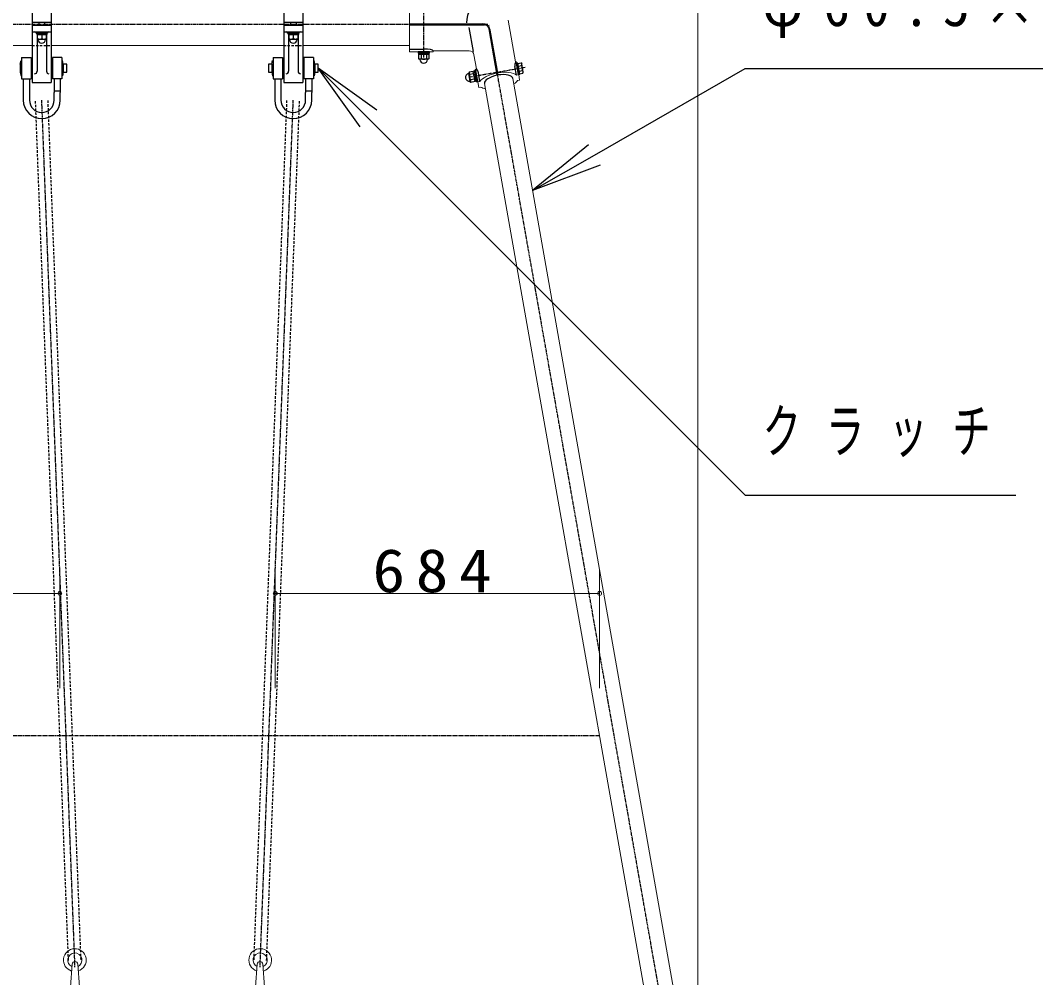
# Model space of a CAD drawing. Units: millimetres, scale not verified. Extents: x -35408 to 0, y -49934 to 13350.
# Drawn here: x -16020 to -13880, y 3390 to 5408 of the extents above; entities that cross this region are included whole.
import ezdxf

# ---------------------------------------------------------------- set-up
doc = ezdxf.new("R2010")
doc.units = ezdxf.units.MM
doc.linetypes.add('USER2', pattern=[6, 3, -1, 1, -1])
doc.linetypes.add('USER4', pattern=[8, 5, -3])
doc.layers.add('線', color=2, linetype='Continuous', lineweight=25)
doc.layers.add('補助', color=2, linetype='Continuous', lineweight=25)
doc.styles.add('ＭＳ ゴシック', font='')
doc.styles.get('ＭＳ ゴシック').set_extended_font_data('MS Gothic')

# ---------------------------------------------------------------- blocks, each defined once
blk = doc.blocks.new('dimension_origin')
at = {"color": 0, "linetype": 'Continuous', "lineweight": -2}
blk.add_circle((0, 0), 1.25, dxfattribs=at)

msp = doc.modelspace()

# ---------------------------------------------------------------- linework, layer by layer
at = {"layer": '線', "color": 7, "lineweight": 13}
for p, q in [((-15200, 5401.05), (-15200, 5458.3)), ((-15200, 5341.7), (-15200, 5398.95)), ((-14976.683, 5320.453), (-14992.178, 5408.328)), ((-16555, 5355.45), (-15995, 5355.45)), ((-15955, 5355.45), (-15465, 5355.45)), ((-15425, 5355.45), (-15200, 5355.45)), ((-15200, 5341.7), (-15150, 5341.7)), ((-15150, 5341.7), (-15150, 5343.95)), ((-15150, 5343.95), (-15074.005, 5343.95)), ((-15058.914, 5305.953), (-15064.157, 5335.686)), ((-14974.713, 5320.8), (-14976.683, 5320.453)), ((-14969.95, 5293.787), (-14974.713, 5320.8)), ((-15058.914, 5305.953), (-15060.884, 5305.606)), ((-15056.121, 5278.593), (-15060.884, 5305.606)), ((-14494.241, 2518.162), (-14982.214, 5285.596)), ((-14969.95, 5293.787), (-14974.515, 5292.982)), ((-14967.888, 5282.093), (-14969.95, 5293.787)), ((-15051.555, 5279.398), (-15056.121, 5278.593)), ((-15054.059, 5266.899), (-15056.121, 5278.593)), ((-15049.493, 5267.704), (-15054.059, 5266.899)), ((-14553.822, 2507.656), (-15041.795, 5275.09)), ((-14967.888, 5282.093), (-14972.453, 5281.288)), ((-15914.712, 3370.689), (-15910.982, 3418.467)), ((-15895.288, 3370.689), (-15899.018, 3418.467)), ((-15524.712, 3370.689), (-15520.982, 3418.467)), ((-15505.288, 3370.689), (-15509.018, 3418.467))]:
    msp.add_line(p, q, dxfattribs=at)
at = {"layer": '線', "color": 20, "linetype": 'USER2'}
for p, q in [((-15170, 5325), (-15170, 5475)), ((-17515, 5400), (-15035, 5400)), ((-14524.031, 2512.909), (-15032.784, 5398.191)), ((-14956.105, 5308.849), (-15074.282, 5288.012)), ((-15905, 3412), (-15975, 5239.95)), ((-15515, 3412), (-15445, 5239.95)), ((-14799.329, 3900), (-17750.671, 3900))]:
    msp.add_line(p, q, dxfattribs=at)
at = {"layer": '線'}
for p, q in [((-15995, 5454.55), (-15995, 5277.45)), ((-15955, 5454.55), (-15955, 5277.45)), ((-15465, 5454.55), (-15465, 5277.45)), ((-15425, 5454.55), (-15425, 5277.45)), ((-15995, 5404.05), (-15955, 5404.05)), ((-15995, 5397.95), (-15955, 5397.95)), ((-15981, 5404.05), (-15981, 5397.95)), ((-15969, 5404.05), (-15969, 5397.95)), ((-15465, 5404.05), (-15425, 5404.05)), ((-15465, 5397.95), (-15425, 5397.95)), ((-15451, 5404.05), (-15451, 5397.95)), ((-15439, 5404.05), (-15439, 5397.95)), ((-15200, 5401.05), (-15046.118, 5401.05)), ((-15200, 5398.95), (-15042.324, 5398.95)), ((-15065.329, 5342.331), (-15074.321, 5393.331)), ((-15995, 5383.95), (-15955, 5383.95)), ((-15987, 5383.95), (-15963, 5383.95)), ((-15987, 5381.45), (-15987, 5383.95)), ((-15987, 5381.45), (-15963, 5381.45)), ((-15985.75, 5381.45), (-15964.25, 5381.45)), ((-15985.75, 5381.45), (-15985.75, 5378.45)), ((-15985.75, 5378.45), (-15964.25, 5378.45)), ((-15985, 5378.95), (-15985, 5300.745)), ((-15984.5, 5378.45), (-15984.5, 5368.739)), ((-15984.5, 5378.45), (-15965.5, 5378.45)), ((-15975.167, 5378.45), (-15975.971, 5381.45)), ((-15975, 5378.45), (-15975, 5369.587)), ((-15974.029, 5378.45), (-15974.833, 5381.45)), ((-15965.5, 5378.45), (-15965.5, 5368.739)), ((-15965, 5378.95), (-15965, 5300.745)), ((-15964.25, 5381.45), (-15964.25, 5378.45)), ((-15963, 5383.95), (-15963, 5381.45)), ((-15465, 5383.95), (-15425, 5383.95)), ((-15457, 5383.95), (-15433, 5383.95)), ((-15457, 5381.45), (-15457, 5383.95)), ((-15457, 5381.45), (-15433, 5381.45)), ((-15455.75, 5381.45), (-15434.25, 5381.45)), ((-15455.75, 5381.45), (-15455.75, 5378.45)), ((-15455.75, 5378.45), (-15434.25, 5378.45)), ((-15455, 5378.95), (-15455, 5300.745)), ((-15454.5, 5378.45), (-15454.5, 5368.739)), ((-15454.5, 5378.45), (-15435.5, 5378.45)), ((-15445.167, 5378.45), (-15445.971, 5381.45)), ((-15445, 5378.45), (-15445, 5369.587)), ((-15444.029, 5378.45), (-15444.833, 5381.45)), ((-15435.5, 5378.45), (-15435.5, 5368.739)), ((-15435, 5378.95), (-15435, 5300.745)), ((-15434.25, 5381.45), (-15434.25, 5378.45)), ((-15433, 5383.95), (-15433, 5381.45)), ((-15015.212, 5292.775), (-15032.476, 5390.686)), ((-15013.242, 5293.122), (-15029.869, 5387.415)), ((-15984.5, 5368.739), (-15984, 5368.45)), ((-15984, 5368.45), (-15966, 5368.45)), ((-15983, 5367.95), (-15983, 5368.45)), ((-15967, 5367.95), (-15967, 5368.45)), ((-15965.5, 5368.739), (-15966, 5368.45)), ((-15454.5, 5368.739), (-15454, 5368.45)), ((-15454, 5368.45), (-15436, 5368.45)), ((-15453, 5367.95), (-15453, 5368.45)), ((-15437, 5367.95), (-15437, 5368.45)), ((-15435.5, 5368.739), (-15436, 5368.45)), ((-16017.5, 5329.95), (-15997.5, 5329.95)), ((-16017.5, 5329.95), (-16017.5, 5284.95)), ((-15997.5, 5329.95), (-15997.5, 5284.95)), ((-15932.5, 5329.95), (-15952.5, 5329.95)), ((-15952.5, 5329.95), (-15952.5, 5284.95)), ((-15932.5, 5329.95), (-15932.5, 5284.95)), ((-15487.5, 5329.95), (-15467.5, 5329.95)), ((-15487.5, 5329.95), (-15487.5, 5284.95)), ((-15467.5, 5329.95), (-15467.5, 5284.95)), ((-15402.5, 5329.95), (-15422.5, 5329.95)), ((-15422.5, 5329.95), (-15422.5, 5284.95)), ((-15402.5, 5329.95), (-15402.5, 5284.95)), ((-15200, 5347.491), (-15170, 5347.491)), ((-15158, 5341.7), (-15182, 5341.7)), ((-15182, 5341.7), (-15182, 5339.2)), ((-15158, 5339.2), (-15182, 5339.2)), ((-15159.03, 5336.2), (-15180.97, 5336.2)), ((-15180.97, 5336.2), (-15180.97, 5327.337)), ((-15159.25, 5339.2), (-15180.75, 5339.2)), ((-15180.75, 5339.2), (-15180.75, 5336.2)), ((-15159.25, 5336.2), (-15180.75, 5336.2)), ((-15175.485, 5336.2), (-15175.485, 5327.337)), ((-15170.167, 5336.2), (-15170.971, 5339.2)), ((-15169.029, 5336.2), (-15169.833, 5339.2)), ((-15164.515, 5336.2), (-15164.515, 5327.337)), ((-15159.25, 5339.2), (-15159.25, 5336.2)), ((-15159.03, 5336.2), (-15159.03, 5327.337)), ((-15158, 5339.2), (-15158, 5341.7)), ((-16020.258, 5315.931), (-16018.724, 5323.302)), ((-16020.258, 5315.931), (-16020.258, 5298.969)), ((-16018.724, 5323.302), (-16017.5, 5323.048)), ((-16017.5, 5323.048), (-16017.5, 5291.852)), ((-15995, 5315.95), (-15997.5, 5315.95)), ((-15952.5, 5315.95), (-15955.011, 5315.95)), ((-15931.276, 5323.302), (-15932.5, 5323.048)), ((-15932.5, 5323.048), (-15932.5, 5291.852)), ((-15929.742, 5315.931), (-15931.276, 5323.302)), ((-15922.5, 5315.95), (-15929.744, 5315.95)), ((-15929.742, 5315.931), (-15929.742, 5298.969)), ((-15922.5, 5298.95), (-15922.5, 5315.95)), ((-15490.259, 5315.95), (-15497.5, 5315.95)), ((-15497.5, 5315.95), (-15497.5, 5298.95)), ((-15490.258, 5315.931), (-15488.724, 5323.302)), ((-15490.258, 5315.931), (-15490.258, 5298.969)), ((-15488.724, 5323.302), (-15487.5, 5323.048)), ((-15487.5, 5323.048), (-15487.5, 5291.852)), ((-15465, 5315.95), (-15467.5, 5315.95)), ((-15422.5, 5315.95), (-15425.011, 5315.95)), ((-15401.276, 5323.302), (-15402.5, 5323.048)), ((-15402.5, 5323.048), (-15402.5, 5291.852)), ((-15399.742, 5315.931), (-15401.276, 5323.302)), ((-15392.5, 5315.95), (-15399.744, 5315.95)), ((-15399.742, 5315.931), (-15399.742, 5298.969)), ((-15392.5, 5298.95), (-15392.5, 5315.95)), ((-15180.97, 5327.337), (-15179, 5326.2)), ((-15161, 5326.2), (-15179, 5326.2)), ((-15178, 5325.7), (-15178, 5326.2)), ((-15162, 5325.7), (-15162, 5326.2)), ((-15159.03, 5327.337), (-15161, 5326.2)), ((-14974.515, 5292.982), (-14977.705, 5311.07)), ((-14971.73, 5318.28), (-14974.192, 5317.845)), ((-14970.025, 5294.21), (-14974.192, 5317.845)), ((-14967.563, 5294.644), (-14971.73, 5318.28)), ((-14971.551, 5317.265), (-14964.793, 5318.457)), ((-14967.742, 5295.659), (-14971.551, 5317.265)), ((-14970.599, 5311.863), (-14963.84, 5313.055)), ((-14964.793, 5318.457), (-14963.331, 5316.714)), ((-14960.205, 5298.988), (-14963.331, 5316.714)), ((-16020.258, 5298.969), (-16018.724, 5291.598)), ((-16018.724, 5291.598), (-16017.5, 5291.852)), ((-15997.5, 5298.95), (-15995, 5298.95)), ((-15955.011, 5298.95), (-15952.5, 5298.95)), ((-15931.276, 5291.598), (-15932.5, 5291.852)), ((-15929.742, 5298.969), (-15931.276, 5291.598)), ((-15929.744, 5298.95), (-15922.5, 5298.95)), ((-15497.5, 5298.95), (-15490.259, 5298.95)), ((-15490.258, 5298.969), (-15488.724, 5291.598)), ((-15488.724, 5291.598), (-15487.5, 5291.852)), ((-15467.5, 5298.95), (-15465, 5298.95)), ((-15425.011, 5298.95), (-15422.5, 5298.95)), ((-15401.276, 5291.598), (-15402.5, 5291.852)), ((-15399.742, 5298.969), (-15401.276, 5291.598)), ((-15399.744, 5298.95), (-15392.5, 5298.95)), ((-15075.425, 5295.934), (-15074.933, 5296.02)), ((-15074.329, 5299.142), (-15075.106, 5297.005)), ((-15071.981, 5279.279), (-15075.106, 5297.005)), ((-15065.6, 5300.681), (-15074.329, 5299.142)), ((-15064.648, 5295.28), (-15073.376, 5293.741)), ((-15061.791, 5279.075), (-15065.6, 5300.681)), ((-15062.608, 5300.986), (-15065.562, 5300.465)), ((-15061.829, 5279.292), (-15065.562, 5300.465)), ((-15063.725, 5290.043), (-15060.91, 5291.356)), ((-15063.527, 5288.922), (-15060.712, 5290.234)), ((-15060.363, 5302.651), (-15062.825, 5302.217)), ((-15058.657, 5278.582), (-15062.825, 5302.217)), ((-15058.874, 5279.813), (-15062.608, 5300.986)), ((-15056.195, 5279.016), (-15060.363, 5302.651)), ((-15051.555, 5279.398), (-15054.745, 5297.486)), ((-14970.025, 5294.21), (-14967.563, 5294.644)), ((-14968.694, 5301.06), (-14961.935, 5302.252)), ((-14967.742, 5295.659), (-14960.983, 5296.851)), ((-14960.983, 5296.851), (-14960.205, 5298.988)), ((-16017.5, 5284.95), (-15997.5, 5284.95)), ((-16014, 5284.95), (-16014, 5239.95)), ((-16001, 5284.95), (-16001, 5239.95)), ((-15995, 5277.45), (-15955, 5277.45)), ((-15932.5, 5284.95), (-15952.5, 5284.95)), ((-15949, 5284.95), (-15949, 5255.95)), ((-15936, 5284.95), (-15936, 5255.95)), ((-15487.5, 5284.95), (-15467.5, 5284.95)), ((-15484, 5284.95), (-15484, 5239.95)), ((-15471, 5284.95), (-15471, 5239.95)), ((-15465, 5277.45), (-15425, 5277.45)), ((-15402.5, 5284.95), (-15422.5, 5284.95)), ((-15419, 5284.95), (-15419, 5255.95)), ((-15406, 5284.95), (-15406, 5255.95)), ((-15072.647, 5280.177), (-15072.154, 5280.263)), ((-15070.519, 5277.536), (-15071.981, 5279.279)), ((-15062.743, 5284.477), (-15071.471, 5282.938)), ((-15061.791, 5279.075), (-15070.519, 5277.536)), ((-15058.874, 5279.813), (-15061.829, 5279.292)), ((-15058.657, 5278.582), (-15056.195, 5279.016)), ((-15949, 5259.95), (-15936, 5259.95)), ((-15949, 5239.95), (-15949, 5255.95)), ((-15936, 5239.95), (-15936, 5255.95)), ((-15419, 5259.95), (-15406, 5259.95)), ((-15419, 5239.95), (-15419, 5255.95)), ((-15406, 5239.95), (-15406, 5255.95))]:
    msp.add_line(p, q, dxfattribs=at)
at = {"layer": '線', "color": 4, "linetype": 'USER4'}
for p, q in [((-15995, 5355.45), (-15955, 5355.45)), ((-15465, 5355.45), (-15425, 5355.45)), ((-15918.814, 3426.487), (-15988.24, 5239.443)), ((-15892.334, 3427.501), (-15961.76, 5240.457)), ((-15527.666, 3427.501), (-15458.24, 5240.457)), ((-15501.186, 3426.487), (-15431.76, 5239.443))]:
    msp.add_line(p, q, dxfattribs=at)
at = {"layer": '線'}
for centre, radius, start, end in [((-15021.968, 5403.075), 57.75, 118.03284, 180.02513), ((-15046.118, 5384.55), 16.5, 10, 90), ((-15042.324, 5388.95), 10, 10, 90), ((-15990, 5378.95), 5, 0, 90), ((-15960, 5378.95), 5, 90, 180), ((-15460, 5378.95), 5, 0, 90), ((-15430, 5378.95), 5, 90, 180), ((-15979.75, 5382.458), 13.72, 249.74445, 290.25555), ((-15975, 5367.95), 8, 180, 0), ((-15970.25, 5382.458), 13.72, 249.74445, 290.25555), ((-15449.75, 5382.458), 13.72, 249.74445, 290.25555), ((-15445, 5367.95), 8, 180, 0), ((-15440.25, 5382.458), 13.72, 249.74445, 290.25555), ((-15178.227, 5332.087), 5.485, 240.00001, 299.99999), ((-15170, 5325.7), 8, 180, 0), ((-15170, 5339.996), 13.796, 246.57346, 293.42654), ((-15161.773, 5332.087), 5.485, 240.00001, 299.99999), ((-14959.895, 5313.877), 18.029, 158.61013, 188.95712), ((-14968.994, 5314.931), 5.485, 340.00001, 39.99999), ((-14975.354, 5305.455), 13.796, 346.57346, 33.42654), ((-15990, 5300.745), 5, 270, 0), ((-15960, 5300.745), 5, 180, 270), ((-15460, 5300.745), 5, 270, 0), ((-15430, 5300.745), 5, 180, 270), ((-15074.036, 5288.055), 8, 100, 280), ((-15069.175, 5297.266), 5.485, 160.00001, 219.99999), ((-15059.957, 5290.538), 13.796, 166.57346, 213.42654), ((-15072.44, 5294.032), 18.029, 11.04288, 41.38987), ((-14966.137, 5298.726), 5.485, 340.00001, 39.99999), ((-15066.317, 5281.062), 5.485, 160.00001, 219.99999), ((-15975, 5239.95), 39, 180, 0), ((-15975, 5239.95), 26, 180, 0), ((-15445, 5239.95), 39, 180, 0), ((-15445, 5239.95), 26, 180, 0)]:
    msp.add_arc(centre, radius, start, end, dxfattribs=at)
at = {"layer": '線', "color": 7, "lineweight": 13}
for centre, radius, start, end in [((-15074.005, 5333.95), 10, 10, 90), ((-15905.336, 3426.994), 24, 92.13729, 253.59569), ((-15905.336, 3426.994), 24, 288.04255, 92.13729), ((-15514.664, 3426.994), 24, 87.86271, 251.95745), ((-15514.664, 3426.994), 24, 286.40431, 87.86271), ((-15905.336, 3426.994), 15, 92.13729, 246.20496), ((-15905, 3418), 6, 4.46422, 175.53578), ((-15905.336, 3426.994), 15, 296.52804, 92.13729), ((-15514.664, 3426.994), 15, 87.86271, 243.47196), ((-15515, 3418), 6, 4.46422, 175.53578), ((-15514.664, 3426.994), 15, 293.79504, 87.86271)]:
    msp.add_arc(centre, radius, start, end, dxfattribs=at)
at = {"layer": '線'}
for centre, major_axis, ratio, start_param, end_param in [((-15170, 5343.95), (20, 0), 0.177056, 6.28318531, 7.85398163), ((-15009.789, 5280.734), (32.006, 5.644), 0.39582, 1.67096375, 3.14159265), ((-15014.22, 5279.952), (32.006, 5.644), 0.39582, 0, 1.47062891)]:
    msp.add_ellipse(centre, major_axis=major_axis, ratio=ratio, start_param=start_param, end_param=end_param, dxfattribs=at)
at = {"layer": '線', "color": 7, "lineweight": 13}
for centre, start_param, end_param in [((-15009.789, 5280.734), 1.64472729, 2.79370891), ((-15014.22, 5279.952), 0.34788375, 1.49686536), ((-15009.789, 5280.734), 3.48947704, 3.88134376), ((-15014.22, 5279.952), 5.5434342, 5.93530092)]:
    msp.add_ellipse(centre, major_axis=(43.332, 7.641), ratio=0.39582, start_param=start_param, end_param=end_param, dxfattribs=at)
at = {"layer": '補助', "lineweight": 13}
for p, q in [((-14592.286, 3000), (-14592.286, 7018.8)), ((-15936.949, 4000.05), (-15936.949, 4250)), ((-15483.051, 4000.05), (-15483.051, 4250)), ((-14799.329, 4000), (-14799.329, 4250)), ((-16613.053, 4200), (-15936.949, 4200)), ((-15483.051, 4200), (-14799.329, 4200))]:
    msp.add_line(p, q, dxfattribs=at)
at = {"layer": '補助'}
for p, q in [((-15304.112, 5183.706), (-15392.5, 5307.45)), ((-15268.756, 5219.062), (-15392.5, 5307.45)), ((-15392.5, 5307.45), (-15286.434, 5201.384)), ((-14810.462, 5124.33), (-14492.286, 5306.489)), ((-14492.286, 5306.489), (-14442.286, 5306.489)), ((-14442.286, 5306.489), (-13622.513, 5306.489)), ((-15286.434, 5201.384), (-14492.286, 4407.236)), ((-14822.883, 5146.026), (-14940.637, 5049.803)), ((-14940.637, 5049.803), (-14810.462, 5124.33)), ((-14798.04, 5102.634), (-14940.637, 5049.803)), ((-14492.286, 4407.236), (-14442.286, 4407.236)), ((-14442.286, 4407.236), (-13922.068, 4407.236))]:
    msp.add_line(p, q, dxfattribs=at)

# ---------------------------------------------------------------- block references
at = {"layer": '補助', "lineweight": 13, "xscale": 3.33, "yscale": 3.33, "rotation": 180}
for p in [(-15936.949, 4200), (-14799.329, 4200)]:
    msp.add_blockref('dimension_origin', p, dxfattribs=at)
at = {"layer": '補助', "lineweight": 13, "xscale": 3.33, "yscale": 3.33}
msp.add_blockref('dimension_origin', (-15483.051, 4200), dxfattribs=at)

# ---------------------------------------------------------------- texts
at = {"layer": '補助', "char_height": 91.64, "style": 'ＭＳ ゴシック'}
for s, insert, attachment_point in [('\\T1.5;\\W0.9;φ60.5×3.8', (-14456.036, 5487.739), 1), ('\\T1.64;\\W0.65;クラッチ', (-14456.036, 4588.486), 1), ('\\T1.33;\\W1.1;684', (-15141.19, 4201), 8)]:
    msp.add_mtext(s, dxfattribs=dict(at, insert=insert, attachment_point=attachment_point))

doc.saveas('drawing.dxf')
